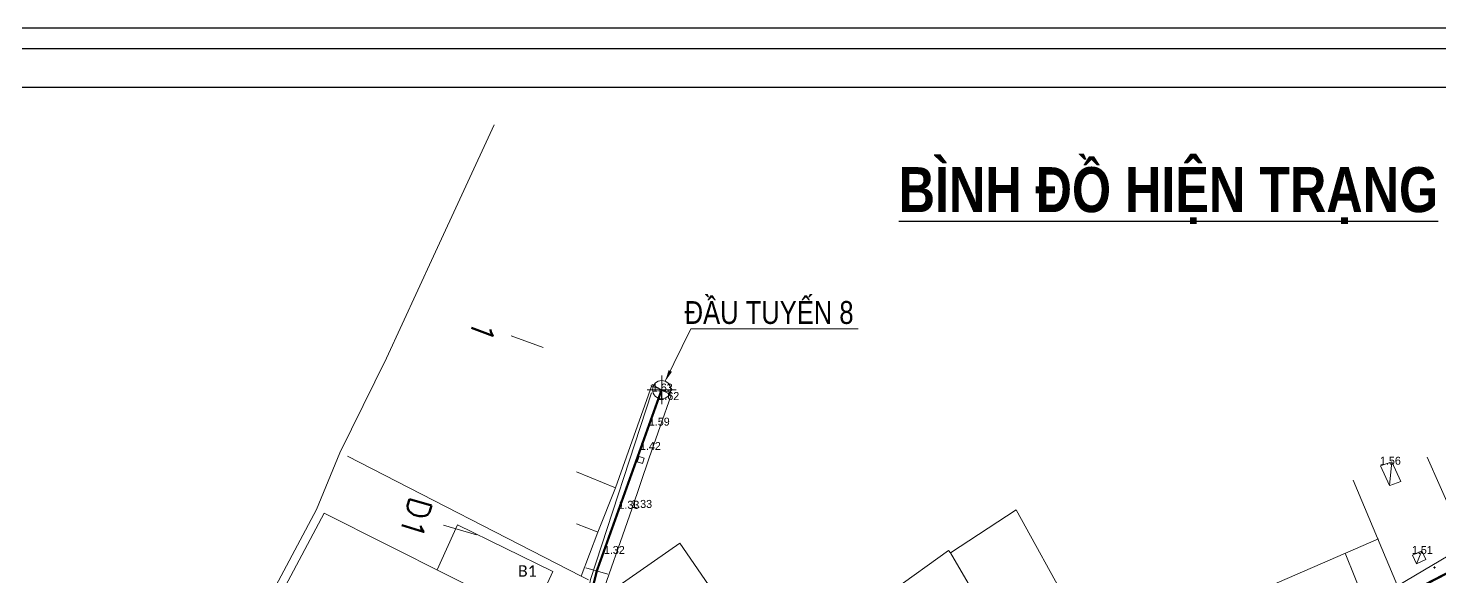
# Model space of a CAD drawing. Header units: metres. Extents: x 596935 to 599449, y 2303977 to 2305782.
# Drawn here: x 598228.8 to 598352.3, y 2304899.1 to 2304947.1 of the extents above; entities that cross this region are included whole.
import ezdxf
from ezdxf.enums import TextEntityAlignment as Align

# ---------------------------------------------------------------- set-up
doc = ezdxf.new("R2010")
doc.units = ezdxf.units.M
doc.header["$MEASUREMENT"] = 0
doc.header["$PDMODE"] = 2
doc.header["$PDSIZE"] = 0.1
doc.linetypes.add('CENTERX2', pattern=[4, 2.5, -0.5, 0.5, -0.5])
doc.linetypes.add('HIDDEN', pattern=[0.375, 0.25, -0.125])
for name, color, linetype in [('duong', 3, 'Continuous'), ('DUONG NUOC', 2, 'Continuous'), ('ga', 5, 'Continuous'), ('KHUNGTEN', 5, 'Continuous'), ('pntelev', 2, 'Continuous'), ('thep', 2, 'Continuous'), ('TUYEN', 7, 'Continuous')]:
    doc.layers.add(name, color=color, linetype=linetype)
for name, color, linetype, lineweight in [('LC Dim', 8, 'Continuous', 18), ('LC Khac', 4, 'Continuous', 9), ('LC MANH DUT', 35, 'HIDDEN', 5), ('LC Net manh', 239, 'Continuous', 5), ('LC Text2', 7, 'Continuous', 25), ('Level 10', 7, 'Continuous', 0), ('Level 46', 7, 'Continuous', 0)]:
    doc.layers.add(name, color=color, linetype=linetype, lineweight=lineweight)
doc.styles.add('LC 1', font='')
doc.styles.add('LC3', font='', dxfattribs={"width": 0.8})
doc.styles.add('Legend', font='calibri.ttf')
doc.styles.add('T2', font='', dxfattribs={"width": 0.8})
doc.styles.add('TENCOC', font='Vnromanc.shx')
doc.styles.get('LC 1').set_extended_font_data('.VnAvantH', bold=True)
doc.styles.get('LC3').set_extended_font_data('.VnArialH', bold=True)
doc.styles.get('T2').set_extended_font_data('.VnArialH')
doc.dimstyles.get("Standard").update_dxf_attribs({"dimtxt": 0.18, "dimasz": 0.18, "dimexe": 0.18, "dimexo": 0.0625, "dimgap": 0.09, "dimtad": 0, "dimtih": 1, "dimtoh": 1, "dimdec": 4, "dimzin": 0, "dimdsep": 46, "dimtxsty": 'Standard', "dimcen": 0.09, "dimadec": 0, "dimazin": 0, "dimtfac": 1, "dimtdec": 4, "dimtofl": 0, "dimtmove": 0, "dimatfit": 3, "dimfxl": 1, "dimtolj": 1, "dimtzin": 0, "dimarcsym": 0})

# ---------------------------------------------------------------- blocks, each defined once
blk = doc.blocks.new('a2')
at = {"layer": 'Defpoints', "flags": 128}
blk.add_lwpolyline([(297, 102.507), (0, 102.507), (0, -102.507), (297, -102.507)], close=True, dxfattribs=at)
at = {"layer": 'KHUNGTEN'}
blk.add_lwpolyline([(295.885, -100.496), (10, -100.496), (10, 101.392), (295.885, 101.392)], close=True, dxfattribs=at)
at = {"layer": 'thep'}
blk.add_lwpolyline([(293.77, -98.381), (12.115, -98.381), (12.115, 99.277), (293.77, 99.277)], close=True, dxfattribs=at)
blk = doc.blocks.new('TIEUDE1')
at = {"layer": 'LC Text2', "color": 7, "style": 'LC 1'}
blk.add_attdef('TIªU§Ò', text='', height=5, dxfattribs=at).set_placement((0, 0), align=Align.BOTTOM_CENTER)
blk.add_attdef('TL', text='', height=3, dxfattribs=at).set_placement((0, -2), align=Align.TOP_CENTER)
blk = doc.blocks.new('bu lon')
at = {"layer": 'LC Khac', "color": 9}
for p, q in [((0, -0.786), (0, 0.786)), ((0.786, 0), (-0.786, 0))]:
    blk.add_line(p, q, dxfattribs=at)
at = {"layer": 'LC Khac', "color": 7}
blk.add_circle((0, 0), 0.5, dxfattribs=at)
blk = doc.blocks.new('MM')
at = {"layer": 'LC Khac', "xscale": 2.289702860291335, "yscale": 2.289702860291335, "zscale": 2.289702860291335}
blk.add_blockref('bu lon', (0, 0), dxfattribs=at)
blk = doc.blocks.new('COCTRENTUYEN')
at = {"layer": 'TUYEN', "color": 1, "lineweight": 0}
for p, q in [((70.06, 275.52), (67.24, 276.53)), ((64.21, 259.12), (61.34, 259.98))]:
    blk.add_line(p, q, dxfattribs=at)
at = {"layer": 'TUYEN', "color": 2, "lineweight": 0}
for p, q in [((81.36, 271.48), (79.48, 272.15)), ((75.7, 255.67), (73.79, 256.24))]:
    blk.add_line(p, q, dxfattribs=at)
at = {"layer": 'TUYEN', "color": 1, "linetype": 'CENTERX2', "lineweight": 40, "const_width": 0.2}
blk.add_lwpolyline([(80.42, 271.82), (74.74, 255.95), (73.4, 250.44), (73.15, 245.39), (87.42, 222.98), (73.15, 245.39), (87.42, 222.98)], dxfattribs=at)
blk.add_lwpolyline([(0, 0), (9.33, 34.54), (26.36, 91.65), (41.92, 141.27), (44.53, 156.91), (53.43, 191.27, -0.195591), (64.67, 206.38), (105, 230.82), (130.47, 246.16), (140.63, 251.35), (151.4, 256.94)], format="xyb", dxfattribs=at)
at = {"layer": 'LC MANH DUT', "xscale": 0.6987324145411622, "yscale": 0.6987324145411622, "zscale": 0.6987324145411622, "rotation": 359.999216292062}
blk.add_blockref('MM', (80.42, 271.82, 0), dxfattribs=at)
at = {"layer": 'LC Text2', "style": 'T2', "width": 0.8}
blk.add_text('®Çu tuyÕn 8', height=2, rotation=0.0008, dxfattribs=at).set_placement((82.43, 277.58))
at = {"layer": 'TUYEN', "color": 1, "lineweight": 0, "style": 'TENCOC'}
for s, rotation, p in [('1', 250.3188, (64.09, 278.11)), ('D1', 253.2893, (58.46, 262.58))]:
    blk.add_text(s, height=2, rotation=rotation, dxfattribs=at).set_placement(p)
at = {"layer": 'LC Dim', "lineweight": 0}
blk.add_leader([(80.73, 272.56, 0), (82.98, 277.14, 0), (97.62, 277.14, 0)], dimstyle='Standard', override={"dimasz": 1, "dimgap": 0.09, "dimtad": 0, "dimdsep": 0, "dimtix": 1, "dimlwd": 0, "dimlwe": 0}, dxfattribs=at)

msp = doc.modelspace()

# ---------------------------------------------------------------- linework, layer by layer
at = {"layer": 'duong', "color": 4, "linetype": 'Continuous', "lineweight": 0}
for p, q in [((598283.411, 2304915.949), (598280.21, 2304906.899)), ((598285.093, 2304915.025), (598283.411, 2304915.949)), ((598283.169, 2304909.541), (598285.093, 2304915.025)), ((598281.641, 2304905.048), (598283.169, 2304909.541)), ((598354.633, 2304901.889), (598351.24, 2304909.587)), ((598280.21, 2304906.899), (598278.662, 2304903.014)), ((598278.49, 2304896.053), (598281.641, 2304905.048)), ((598277.207, 2304899.18), (598278.662, 2304903.014)), ((598348.645, 2304898.325), (598354.633, 2304901.889)), ((598277.843, 2304898.864), (598277.207, 2304899.18))]:
    msp.add_line(p, q, dxfattribs=at)
at = {"layer": 'DUONG NUOC', "linetype": 'Continuous', "lineweight": 0, "flags": 128}
msp.add_lwpolyline([(598283.371, 2304915.214), (598278.012, 2304898.868), (598277.016, 2304892.866), (598275.712, 2304888.917), (598291.123, 2304865.897)], dxfattribs=at)
at = {"layer": 'ga', "linetype": 'Continuous', "lineweight": 0}
for p, q in [((598280.21, 2304906.899), (598276.799, 2304908.293)), ((598347.155, 2304908.826), (598348.133, 2304909.175)), ((598347.948, 2304907.118), (598347.155, 2304908.826)), ((598348.133, 2304909.175), (598347.948, 2304907.118)), ((598348.926, 2304907.467), (598348.133, 2304909.175)), ((598278.599, 2304903.048), (598276.802, 2304903.764)), ((598350.309, 2304900.266), (598349.944, 2304901.014)), ((598350.754, 2304901.39), (598350.309, 2304900.266)), ((598351.119, 2304900.642), (598350.754, 2304901.39)), ((598351.119, 2304900.642), (598350.309, 2304900.266))]:
    msp.add_line(p, q, dxfattribs=at)
at = {"layer": 'ga', "linetype": 'Continuous', "lineweight": 0, "flags": 128}
for points in [[(598282.103, 2304909.187), (598282.272, 2304909.658)], [(598282.731, 2304909.493), (598282.272, 2304909.658)], [(598282.731, 2304909.493), (598282.563, 2304909.022)], [(598282.563, 2304909.022), (598282.103, 2304909.187)], [(598347.978, 2304907.102), (598348.926, 2304907.467)], [(598349.944, 2304901.014), (598350.754, 2304901.39)]]:
    msp.add_lwpolyline(points, dxfattribs=at)
at = {"layer": 'Level 10', "color": 8, "linetype": 'ByBlock', "lineweight": 13}
for p, q in [((598277.207, 2304899.18), (598256.76, 2304909.67)), ((598348.645, 2304898.325), (598344.75, 2304907.587)), ((598249.75, 2304895.37), (598254.73, 2304904.68)), ((598254.73, 2304904.68), (598272.87, 2304895.57)), ((598309.51, 2304901.22), (598315.27, 2304904.99)), ((598315.27, 2304904.99), (598325.614, 2304886.255)), ((598331.02, 2304895.52), (598346.96, 2304902.44)), ((598309.34, 2304901.43), (598304.49, 2304897.92)), ((598309.51, 2304901.22), (598309.34, 2304901.43)), ((598316.95, 2304888.54), (598309.51, 2304901.22))]:
    msp.add_line(p, q, dxfattribs=at)
at = {"layer": 'Level 10', "color": 8, "linetype": 'ByBlock', "lineweight": 0}
for p, q in [((598266.38, 2304903.67), (598264.61, 2304899.72)), ((598274.73, 2304899.58), (598266.38, 2304903.67)), ((598278.893, 2304897.205), (598285.83, 2304902.07)), ((598285.83, 2304902.07), (598288.68, 2304897.95)), ((598345.749, 2304896.977), (598344.07, 2304901.19)), ((598272.87, 2304895.57), (598274.73, 2304899.58))]:
    msp.add_line(p, q, dxfattribs=at)
at = {"layer": 'Level 10', "color": 8, "linetype": 'Continuous', "lineweight": 0}
msp.add_point((598351.87, 2304899.93), dxfattribs=at)
msp.add_point((598351.87, 2304899.93), dxfattribs=at)
at = {"layer": 'Level 46', "color": 1, "linetype": 'Continuous', "lineweight": 0, "ltscale": 2, "flags": 128}
msp.add_lwpolyline([(598227.44, 2304852.26), (598230.33, 2304857.81), (598232.87, 2304863.03), (598232.8, 2304865.96), (598236.41, 2304872.43), (598237.14, 2304874.85), (598236.2, 2304875.33), (598240, 2304882.73), (598241.99, 2304886.22), (598244.19, 2304889.14), (598248.76, 2304897.16), (598249.52, 2304896.53), (598254.05, 2304905), (598256.08, 2304909.98), (598260.19, 2304918.24), (598264.3, 2304927.17), (598269.59, 2304938.683)], dxfattribs=at)

# ---------------------------------------------------------------- block references
at = {"layer": 'LC Text2'}
ref = msp.add_blockref('TIEUDE1', (598328.59, 2304929.847, 0), dxfattribs=dict(at, xscale=0.8000020620485555, yscale=0.8000020620485555, zscale=0.8000020620485555, rotation=359.9999999976748))
ref.add_attrib('TIªU§Ò', '%%Ub×nh ®å hiÖn tr¹ng', dxfattribs={"color": 7, "height": 3.93954, "rotation": 360, "style": 'LC3', "width": 0.8}).set_placement((598328.59, 2304929.847), align=Align.BOTTOM_CENTER)
at = {"layer": 'LC Text2', "linetype": 'Continuous', "lineweight": 0}
msp.add_blockref('COCTRENTUYEN', (598203.833, 2304643.669), dxfattribs=at)
at = {"layer": 'pntelev', "linetype": 'Continuous', "lineweight": 0, "xscale": 1.6, "yscale": 1.6, "zscale": 1.6}
msp.add_blockref('a2', (598022.944, 2304783.116), dxfattribs=at)

# ---------------------------------------------------------------- texts
at = {"layer": 'LC Net manh', "color": 8}
for s, p in [('1.63', (598283.395, 2304915.329)), ('1.62', (598283.966, 2304914.585)), ('1.59', (598283.133, 2304912.344)), ('1.42', (598282.354, 2304910.211)), ('1.56', (598347.105, 2304908.924)), ('1.33', (598280.473, 2304905.068)), ('1.33', (598281.591, 2304905.145)), ('1.32', (598279.198, 2304901.113)), ('1.51', (598349.894, 2304901.111))]:
    msp.add_text(s, height=0.7, dxfattribs=at).set_placement(p)
at = {"layer": 'Level 10', "color": 8, "linetype": 'Continuous', "lineweight": 13, "style": 'Legend'}
msp.add_text('B1', height=1, dxfattribs=at).set_placement((598271.68, 2304899.13))

doc.saveas('drawing.dxf')
